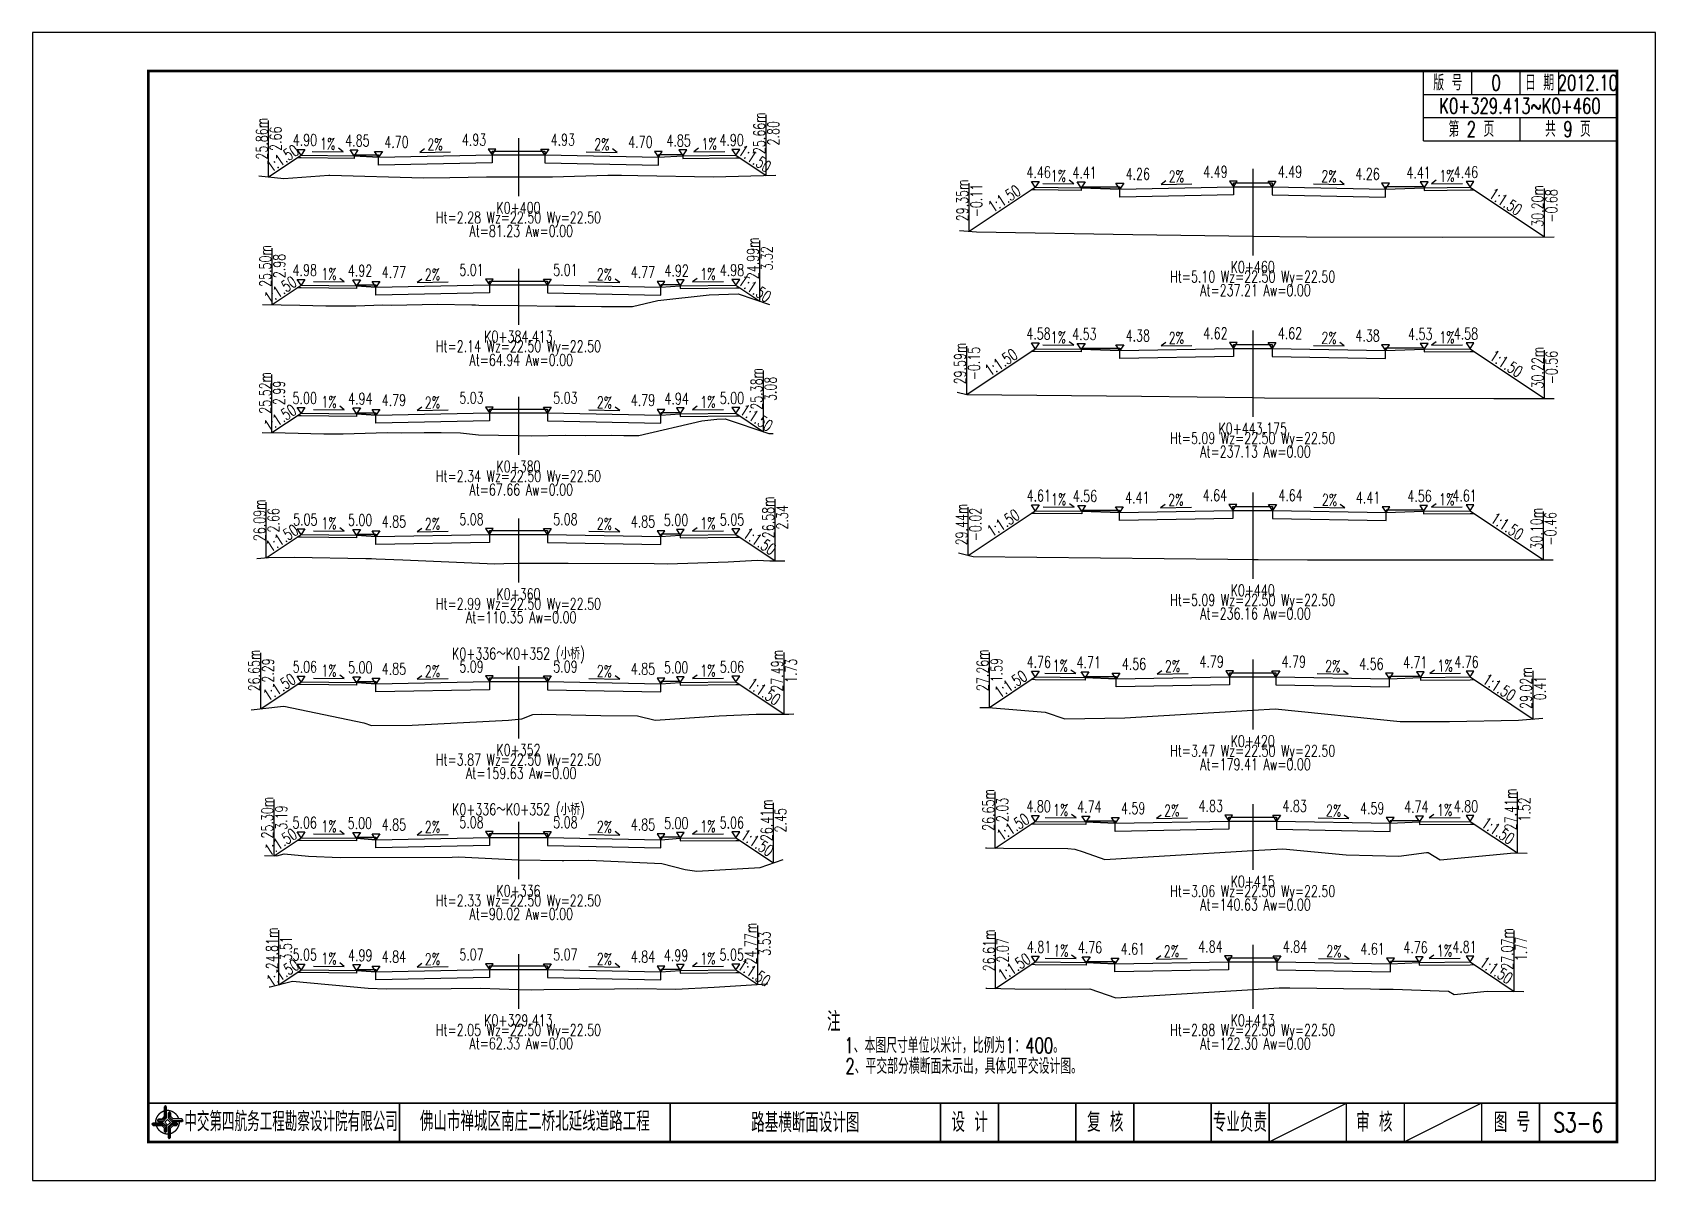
# Model space of a CAD drawing. Header units: inches. Extents: x 421 to 4881, y 2205 to 2769.
# Drawn here: x 926.1 to 1346.1, y 2205.2 to 2502.2 of the extents above; entities that cross this region are included whole.
import ezdxf
from ezdxf.enums import TextEntityAlignment as Align

# ---------------------------------------------------------------- set-up
doc = ezdxf.new("R2010")
doc.units = ezdxf.units.IN
for name, color, linetype in [('dmx', 2, 'Continuous'), ('fengd', 3, 'Continuous'), ('lc', 3, 'Continuous'), ('shuju', 3, 'Continuous'), ('sjx', 1, 'Continuous'), ('zhix', 4, 'ByLayer'), ('右标高', 3, 'Continuous'), ('右标高1', 3, 'Continuous'), ('图框', 7, 'Continuous'), ('左标高', 3, 'Continuous'), ('左标高1', 3, 'Continuous'), ('附加板块标注A', 3, 'Continuous')]:
    doc.layers.add(name, color=color, linetype=linetype)
doc.styles.get("Standard").update_dxf_attribs({"font": 'simplex1.shx', "width": 0.7, "bigfont": 'hztxt.shx'})

# ---------------------------------------------------------------- blocks, each defined once
blk = doc.blocks.new('tb')
at = {"lineweight": -3}
h = blk.add_hatch(color=256, dxfattribs=at)
h.paths.add_polyline_path([(-1.23, -0.13), (-3.78, -0.14), (-4.14, -0.41), (-1.4, -0.44), (-0.56, -1.24), (-0.54, -2.62), (-0.27, -2.2), (-0.26, -1.06)])
h.paths.add_polyline_path([(0.13, -1.08), (0.14, -3.86), (0.41, -4.26), (0.44, -1.24), (1.25, -0.43), (2.66, -0.43), (2.26, -0.16), (1.07, -0.15)])
h.paths.add_polyline_path([(1.08, 0.3), (3.62, 0.3), (4.02, 0.56), (1.25, 0.57), (0.43, 1.39), (0.43, 2.8), (0.16, 2.41), (0.15, 1.24)])
h.paths.add_polyline_path([(-0.28, 1.21), (-0.28, 3.99), (-0.56, 4.39), (-0.57, 1.41), (-1.38, 0.6), (-2.74, 0.56), (-2.33, 0.3), (-1.2, 0.29)])
for p, q in [((-0.56, 4.39), (-0.57, 1.41)), ((-1.38, 0.6), (-2.74, 0.56)), ((-0.57, 1.41), (-1.38, 0.6)), ((0.43, 2.8), (0.43, 1.39)), ((0.43, 1.39), (1.25, 0.57)), ((1.25, 0.57), (4.02, 0.56)), ((-4.14, -0.41), (-1.4, -0.44)), ((-1.4, -0.44), (-0.56, -1.24)), ((-0.56, -1.24), (-0.54, -2.62)), ((0.41, -4.26), (0.44, -1.24)), ((0.44, -1.24), (1.25, -0.43)), ((1.25, -0.43), (2.66, -0.43))]:
    blk.add_line(p, q, dxfattribs=at)
at = {"lineweight": -3, "flags": 128}
for points in [[(-0.9, 3.99), (-0.9, 1.58), (-1.53, 0.91), (-2.34, 0.91), (-2.74, 0.56), (-2.33, 0.3), (-1.2, 0.29), (-0.28, 1.21), (-0.28, 3.99), (-0.56, 4.39)], [(-0.04, 0.77), (0.68, 0.04), (-0.04, -0.69), (-0.77, 0.05)], [(3.62, 0.92), (1.43, 0.92), (0.77, 1.54), (0.77, 2.38), (0.43, 2.8), (0.16, 2.41), (0.15, 1.24), (1.08, 0.3), (3.62, 0.3), (4.02, 0.56)], [(-3.73, -0.76), (-1.54, -0.76), (-0.89, -1.39), (-0.89, -2.21), (-0.54, -2.62), (-0.27, -2.2), (-0.26, -1.06), (-1.23, -0.13), (-3.78, -0.14), (-4.14, -0.41)], [(0.75, -3.85), (0.75, -1.43), (1.4, -0.78), (2.26, -0.78), (2.66, -0.43), (2.26, -0.16), (1.07, -0.15), (0.13, -1.08), (0.14, -3.86), (0.41, -4.26)]]:
    blk.add_lwpolyline(points, close=True, dxfattribs=at)
at = {"lineweight": -3, "const_width": 0.35, "flags": 128}
for points in [[(-0.9, 3.02, 0.324167), (-3.16, -0.14)], [(2.88, 0.92, 0.324403), (-0.24, 3.15)], [(0.75, -2.86, 0.325418), (3.02, 0.26)], [(-2.98, -0.76, 0.322976), (0.14, -2.98)]]:
    blk.add_lwpolyline(points, format="xyb", dxfattribs=at)
blk = doc.blocks.new('123')
blk.add_lwpolyline([(162.39, 2636.47), (162.39, 2933.47), (-257.61, 2933.47), (-257.61, 2636.47)], close=True)

msp = doc.modelspace()

# ---------------------------------------------------------------- linework, layer by layer
at = {"layer": 'dmx'}
for points in [[(984.69, 2465.06), (991.12, 2464.42), (1002.76, 2465.2), (1003.03, 2465.2), (1027.26, 2464.58), (1034.12, 2464.65), (1043.6, 2464.79), (1051.85, 2464.79), (1051.85, 2464.79), (1060.66, 2464.8), (1074.94, 2465.22), (1076.45, 2465.28), (1078.55, 2465.23), (1082.7, 2465.18), (1102.35, 2464.78), (1118.49, 2465.23)], [(1165.97, 2450.91), (1170.36, 2450.55), (1210.82, 2449.87), (1241.85, 2449.47), (1241.85, 2449.47), (1255.77, 2449.3), (1291.01, 2449.16), (1319.85, 2449.3)], [(985.59, 2431.81), (995.3, 2431.62), (1002.01, 2431.43), (1009.8, 2431.45), (1016.78, 2431.66), (1018.96, 2431.62), (1030.88, 2431.84), (1039.83, 2431.73), (1040.76, 2431.73), (1041.63, 2431.62), (1051.85, 2431.48), (1051.85, 2431.48), (1061.43, 2431.35), (1063.65, 2431.38), (1064.95, 2431.35), (1066.53, 2431.38), (1073.32, 2431.29), (1081.39, 2431.25), (1087.95, 2432.78), (1101.2, 2434.26), (1108.67, 2434.51), (1116.82, 2431.78)], [(1165.37, 2409.14), (1167.92, 2408.51), (1213.1, 2408.05), (1241.85, 2407.7), (1241.85, 2407.7), (1244.92, 2407.67), (1304.22, 2407.47), (1319.89, 2407.47)], [(985.55, 2398.68), (991.52, 2398.56), (1001.48, 2398.28), (1006.53, 2398.29), (1017.9, 2398.64), (1021.5, 2398.57), (1027.47, 2398.69), (1031.88, 2398.63), (1036.83, 2398.61), (1041.55, 2398.03), (1051.85, 2397.87), (1051.85, 2397.87), (1055.17, 2397.82), (1064.04, 2397.97), (1069.31, 2397.85), (1075.86, 2397.95), (1079.14, 2397.9), (1082.99, 2397.88), (1099.28, 2401.67), (1103.21, 2402.12), (1105.37, 2402.19), (1116.62, 2398.42), (1117.79, 2398.39)], [(984.11, 2366.04), (987.16, 2366.31), (993.8, 2366.39), (1012.32, 2366.07), (1013.85, 2366.06), (1015.02, 2365.99), (1021.93, 2365.69), (1045.71, 2364.7), (1048.1, 2364.79), (1051.85, 2364.84), (1051.85, 2364.84), (1054.38, 2364.87), (1060.39, 2364.88), (1064.69, 2364.89), (1086.98, 2364.78), (1090.39, 2364.73), (1106.11, 2365.23), (1113.59, 2365.61), (1116.87, 2365.46), (1120.79, 2365.46)], [(1165.75, 2367.5), (1169.54, 2366.55), (1235.44, 2365.89), (1241.85, 2365.82), (1241.85, 2365.82), (1243.24, 2365.8), (1256.07, 2365.76), (1319.6, 2365.77)], [(982.71, 2326.95), (990.29, 2327.76), (991.11, 2327.84), (1011.86, 2323.55), (1013.85, 2322.87), (1024.31, 2322.99), (1049.31, 2324.23), (1051.85, 2324.53), (1051.85, 2324.53), (1052.73, 2324.63), (1055.53, 2325.7), (1057.73, 2325.82), (1073.18, 2325.46), (1082.62, 2325.37), (1087.21, 2324.26), (1103.82, 2325.39), (1113.33, 2325.8), (1121.82, 2325.82), (1123.08, 2325.86)], [(1171.2, 2327.55), (1173.5, 2327.5), (1188.13, 2326.32), (1193.27, 2324.61), (1208.77, 2324.89), (1241.85, 2326.82), (1241.85, 2326.82), (1247.63, 2327.16), (1280.04, 2323.88), (1292.78, 2323.92), (1310.66, 2324.23), (1316.89, 2324.77)], [(986.11, 2289.24), (989.35, 2289.17), (991.21, 2289.64), (997.53, 2289.08), (1005.68, 2288.75), (1034.73, 2288.85), (1036.36, 2288.88), (1051.85, 2288.09), (1051.85, 2288.09), (1063.16, 2287.97), (1063.56, 2287.98), (1070.1, 2288.05), (1088.96, 2287.21), (1095.03, 2285.64), (1098.02, 2285.17), (1114.37, 2286.12), (1120.36, 2288.21)], [(1172.72, 2291.24), (1172.97, 2291.21), (1177.36, 2291.1), (1193.99, 2291.02), (1195.79, 2290.88), (1198, 2290.17), (1203.6, 2288.22), (1219, 2289.13), (1241.85, 2290.52), (1241.85, 2290.52), (1249.63, 2290.99), (1266.03, 2289.37), (1279.64, 2289.09), (1286.83, 2290), (1287.29, 2289.98), (1290.39, 2288.14), (1309.49, 2289.89), (1312.87, 2289.88)], [(987.33, 2255.26), (987.59, 2255.25), (993.34, 2256.71), (1012.97, 2254.96), (1017.69, 2254.77), (1034.46, 2254.83), (1042.07, 2254.94), (1051.85, 2254.61), (1051.85, 2254.61), (1055.1, 2254.5), (1058.43, 2254.56), (1076.67, 2254.76), (1082.62, 2254.84), (1092.59, 2254.68), (1102.47, 2255.2), (1116.27, 2256.04)], [(1172.83, 2254.93), (1173.05, 2254.9), (1180.28, 2254.72), (1193.45, 2254.66), (1199.74, 2254.77), (1206.45, 2252.46), (1241.85, 2254.58), (1241.85, 2254.58), (1248.72, 2254.99), (1250.43, 2254.99), (1251.46, 2254.97), (1272.31, 2254.71), (1274.68, 2254.66), (1278.17, 2254.65), (1292.55, 2254.13), (1293.97, 2253.29), (1302.56, 2254.1), (1312.01, 2254.08)]]:
    msp.add_lwpolyline(points, dxfattribs=at)
at = {"layer": 'fengd'}
for points in [[(1009.31, 2470.28), (1009.31, 2470.53), (1015.64, 2470.53), (1015.64, 2469.9)], [(1045.01, 2470.49), (1045.01, 2471.49), (1051.85, 2471.49), (1051.85, 2471.49), (1058.68, 2471.49), (1058.68, 2470.49)], [(1094.39, 2470.28), (1094.39, 2470.53), (1088.06, 2470.53), (1088.06, 2469.9)], [(1197.47, 2462), (1197.47, 2462.25), (1207.47, 2462.25), (1207.47, 2461.63)], [(1236.85, 2462.22), (1236.85, 2463.22), (1241.85, 2463.22), (1241.85, 2463.22), (1246.85, 2463.22), (1246.85, 2462.22)], [(1286.22, 2462), (1286.22, 2462.25), (1276.22, 2462.25), (1276.22, 2461.63)], [(1009.97, 2436.62), (1009.97, 2436.87), (1014.97, 2436.87), (1014.97, 2436.25)], [(1044.35, 2436.83), (1044.35, 2437.83), (1051.85, 2437.83), (1051.85, 2437.83), (1059.35, 2437.83), (1059.35, 2436.83)], [(1093.72, 2436.62), (1093.72, 2436.87), (1088.72, 2436.87), (1088.72, 2436.25)], [(1197.47, 2420.22), (1197.47, 2420.47), (1207.47, 2420.47), (1207.47, 2419.84)], [(1236.85, 2420.43), (1236.85, 2421.43), (1241.85, 2421.43), (1241.85, 2421.43), (1246.85, 2421.43), (1246.85, 2420.43)], [(1286.22, 2420.22), (1286.22, 2420.47), (1276.22, 2420.47), (1276.22, 2419.84)], [(1009.97, 2403.52), (1009.97, 2403.77), (1014.97, 2403.77), (1014.97, 2403.14)], [(1044.35, 2403.73), (1044.35, 2404.73), (1051.85, 2404.73), (1051.85, 2404.73), (1059.35, 2404.73), (1059.35, 2403.73)], [(1093.72, 2403.52), (1093.72, 2403.77), (1088.72, 2403.77), (1088.72, 2403.14)], [(1197.61, 2378.32), (1197.61, 2378.57), (1207.34, 2378.57), (1207.34, 2377.94)], [(1236.71, 2378.53), (1236.71, 2379.53), (1241.85, 2379.53), (1241.85, 2379.53), (1246.98, 2379.53), (1246.98, 2378.53)], [(1286.09, 2378.32), (1286.09, 2378.57), (1276.36, 2378.57), (1276.36, 2377.94)], [(1044.35, 2372.32), (1044.35, 2373.32), (1051.85, 2373.32), (1051.85, 2373.32), (1059.35, 2373.32), (1059.35, 2372.32)], [(1009.97, 2372.11), (1009.97, 2372.36), (1014.97, 2372.36), (1014.97, 2371.73)], [(1093.72, 2372.11), (1093.72, 2372.36), (1088.72, 2372.36), (1088.72, 2371.73)], [(1044.35, 2334.21), (1044.35, 2335.21), (1051.85, 2335.21), (1051.85, 2335.21), (1059.35, 2335.21), (1059.35, 2334.21)], [(1198.46, 2335.29), (1198.46, 2335.54), (1206.49, 2335.54), (1206.49, 2334.91)], [(1235.86, 2335.5), (1235.86, 2336.5), (1241.85, 2336.5), (1241.85, 2336.5), (1247.83, 2336.5), (1247.83, 2335.5)], [(1285.24, 2335.29), (1285.24, 2335.54), (1277.21, 2335.54), (1277.21, 2334.91)], [(1009.97, 2333.99), (1009.97, 2334.24), (1014.97, 2334.24), (1014.97, 2333.62)], [(1093.72, 2333.99), (1093.72, 2334.24), (1088.72, 2334.24), (1088.72, 2333.62)], [(1198.67, 2297.94), (1198.67, 2298.19), (1206.27, 2298.19), (1206.27, 2297.57)], [(1235.65, 2298.16), (1235.65, 2299.16), (1241.85, 2299.16), (1241.85, 2299.16), (1248.05, 2299.16), (1248.05, 2298.16)], [(1285.02, 2297.94), (1285.02, 2298.19), (1277.42, 2298.19), (1277.42, 2297.57)], [(1009.97, 2293.7), (1009.97, 2293.95), (1014.97, 2293.95), (1014.97, 2293.33)], [(1044.35, 2293.92), (1044.35, 2294.92), (1051.85, 2294.92), (1051.85, 2294.92), (1059.35, 2294.92), (1059.35, 2293.92)], [(1093.72, 2293.7), (1093.72, 2293.95), (1088.72, 2293.95), (1088.72, 2293.33)], [(1009.97, 2259.52), (1009.97, 2259.77), (1014.97, 2259.77), (1014.97, 2259.15)], [(1044.35, 2259.73), (1044.35, 2260.73), (1051.85, 2260.73), (1051.85, 2260.73), (1059.35, 2260.73), (1059.35, 2259.73)], [(1093.72, 2259.52), (1093.72, 2259.77), (1088.72, 2259.77), (1088.72, 2259.15)], [(1198.76, 2261.56), (1198.76, 2261.81), (1206.19, 2261.81), (1206.19, 2261.19)], [(1235.56, 2261.77), (1235.56, 2262.77), (1241.85, 2262.77), (1241.85, 2262.77), (1248.13, 2262.77), (1248.13, 2261.77)], [(1284.94, 2261.56), (1284.94, 2261.81), (1277.51, 2261.81), (1277.51, 2261.19)]]:
    msp.add_lwpolyline(points, dxfattribs=at)
at = {"layer": 'lc'}
for points in [[(1045.01, 2470.49), (1045.01, 2468.42), (1015.64, 2467.83), (1015.64, 2469.9), (1009.31, 2470.28), (1009.31, 2469.58), (995.6, 2469.72), (994.56, 2469.73)], [(1058.68, 2470.49), (1058.68, 2468.42), (1088.06, 2467.83), (1088.06, 2469.9), (1094.39, 2470.28), (1094.39, 2469.58), (1108.1, 2469.72), (1109.13, 2469.73)], [(1236.85, 2462.22), (1236.85, 2460.14), (1207.47, 2459.55), (1207.47, 2461.63), (1197.47, 2462), (1197.47, 2461.3), (1185.6, 2461.42), (1184.56, 2461.43)], [(1246.85, 2462.22), (1246.85, 2460.14), (1276.22, 2459.55), (1276.22, 2461.63), (1286.22, 2462), (1286.22, 2461.3), (1298.1, 2461.42), (1299.13, 2461.43)], [(1044.35, 2436.83), (1044.35, 2434.76), (1014.97, 2434.17), (1014.97, 2436.25), (1009.97, 2436.62), (1009.97, 2435.92), (995.6, 2436.07), (994.56, 2436.08)], [(1059.35, 2436.83), (1059.35, 2434.76), (1088.72, 2434.17), (1088.72, 2436.25), (1093.72, 2436.62), (1093.72, 2435.92), (1108.1, 2436.07), (1109.13, 2436.08)], [(1236.85, 2420.43), (1236.85, 2418.35), (1207.47, 2417.77), (1207.47, 2419.84), (1197.47, 2420.22), (1197.47, 2419.52), (1185.6, 2419.63), (1184.56, 2419.65)], [(1246.85, 2420.43), (1246.85, 2418.35), (1276.22, 2417.77), (1276.22, 2419.84), (1286.22, 2420.22), (1286.22, 2419.52), (1298.1, 2419.63), (1299.13, 2419.65)], [(1044.35, 2403.73), (1044.35, 2401.66), (1014.97, 2401.07), (1014.97, 2403.14), (1009.97, 2403.52), (1009.97, 2402.82), (995.6, 2402.96), (994.56, 2402.97)], [(1059.35, 2403.73), (1059.35, 2401.66), (1088.72, 2401.07), (1088.72, 2403.14), (1093.72, 2403.52), (1093.72, 2402.82), (1108.1, 2402.96), (1109.13, 2402.97)], [(1236.71, 2378.53), (1236.71, 2376.46), (1207.34, 2375.87), (1207.34, 2377.94), (1197.61, 2378.32), (1197.61, 2377.62), (1185.6, 2377.74), (1184.56, 2377.75)], [(1246.98, 2378.53), (1246.98, 2376.46), (1276.36, 2375.87), (1276.36, 2377.94), (1286.09, 2378.32), (1286.09, 2377.62), (1298.1, 2377.74), (1299.13, 2377.75)], [(1044.35, 2372.32), (1044.35, 2370.25), (1014.97, 2369.66), (1014.97, 2371.73), (1009.97, 2372.11), (1009.97, 2371.41), (995.6, 2371.55), (994.56, 2371.56)], [(1059.35, 2372.32), (1059.35, 2370.25), (1088.72, 2369.66), (1088.72, 2371.73), (1093.72, 2372.11), (1093.72, 2371.41), (1108.1, 2371.55), (1109.13, 2371.56)], [(1235.86, 2335.5), (1235.86, 2333.43), (1206.49, 2332.84), (1206.49, 2334.91), (1198.46, 2335.29), (1198.46, 2334.59), (1185.6, 2334.72), (1184.56, 2334.73)], [(1247.83, 2335.5), (1247.83, 2333.43), (1277.21, 2332.84), (1277.21, 2334.91), (1285.24, 2335.29), (1285.24, 2334.59), (1298.1, 2334.72), (1299.13, 2334.73)], [(1044.35, 2334.21), (1044.35, 2332.13), (1014.97, 2331.54), (1014.97, 2333.62), (1009.97, 2333.99), (1009.97, 2333.29), (995.6, 2333.44), (994.56, 2333.45)], [(1059.35, 2334.21), (1059.35, 2332.13), (1088.72, 2331.54), (1088.72, 2333.62), (1093.72, 2333.99), (1093.72, 2333.29), (1108.1, 2333.44), (1109.13, 2333.45)], [(1235.65, 2298.16), (1235.65, 2296.08), (1206.27, 2295.49), (1206.27, 2297.57), (1198.67, 2297.94), (1198.67, 2297.24), (1185.6, 2297.37), (1184.56, 2297.38)], [(1248.05, 2298.16), (1248.05, 2296.08), (1277.42, 2295.49), (1277.42, 2297.57), (1285.02, 2297.94), (1285.02, 2297.24), (1298.1, 2297.37), (1299.13, 2297.38)], [(1044.35, 2293.92), (1044.35, 2291.84), (1014.97, 2291.25), (1014.97, 2293.33), (1009.97, 2293.7), (1009.97, 2293), (995.6, 2293.15), (994.56, 2293.16)], [(1059.35, 2293.92), (1059.35, 2291.84), (1088.72, 2291.25), (1088.72, 2293.33), (1093.72, 2293.7), (1093.72, 2293), (1108.1, 2293.15), (1109.13, 2293.16)], [(1044.35, 2259.73), (1044.35, 2257.66), (1014.97, 2257.07), (1014.97, 2259.15), (1009.97, 2259.52), (1009.97, 2258.82), (995.6, 2258.97), (994.56, 2258.98)], [(1059.35, 2259.73), (1059.35, 2257.66), (1088.72, 2257.07), (1088.72, 2259.15), (1093.72, 2259.52), (1093.72, 2258.82), (1108.1, 2258.97), (1109.13, 2258.98)], [(1235.56, 2261.77), (1235.56, 2259.7), (1206.19, 2259.11), (1206.19, 2261.19), (1198.76, 2261.56), (1198.76, 2260.86), (1185.6, 2260.99), (1184.56, 2261)], [(1248.13, 2261.77), (1248.13, 2259.7), (1277.51, 2259.11), (1277.51, 2261.19), (1284.94, 2261.56), (1284.94, 2260.86), (1298.1, 2260.99), (1299.13, 2261)]]:
    msp.add_lwpolyline(points, dxfattribs=at)
at = {"layer": 'shuju'}
for p, q in [((987.19, 2464.81), (987.19, 2479.35)), ((1115.99, 2465.16), (1115.99, 2480.86)), ((1168.47, 2450.71), (1168.47, 2463.21)), ((1317.35, 2449.29), (1317.35, 2461.79)), ((988.09, 2431.76), (988.09, 2446.35)), ((1114.32, 2432.62), (1114.32, 2448.37)), ((1167.87, 2408.52), (1167.87, 2421.02)), ((1317.39, 2407.47), (1317.39, 2419.97)), ((988.05, 2398.63), (988.05, 2413.71)), ((1115.29, 2398.87), (1115.29, 2414.69)), ((986.61, 2366.26), (986.61, 2380.66)), ((1118.29, 2365.46), (1118.29, 2381.38)), ((1168.25, 2366.87), (1168.25, 2379.37)), ((1317.1, 2365.77), (1317.1, 2378.27)), ((985.21, 2327.21), (985.21, 2341.68)), ((1120.58, 2325.82), (1120.58, 2341.74)), ((1173.7, 2327.49), (1173.7, 2341.75)), ((1314.39, 2324.55), (1314.39, 2337.05)), ((988.61, 2289.19), (988.61, 2303.73)), ((1117.86, 2287.34), (1117.86, 2302.83)), ((1175.22, 2291.15), (1175.22, 2305.69)), ((1310.37, 2289.89), (1310.37, 2305.73)), ((989.83, 2255.82), (989.83, 2269.93)), ((1113.77, 2255.88), (1113.77, 2271.09)), ((1175.33, 2254.85), (1175.33, 2269.37)), ((1309.51, 2254.08), (1309.51, 2269.83))]:
    msp.add_line(p, q, dxfattribs=at)
for points in [[(998.46, 2471.39), (1006.46, 2471.31), (1005.26, 2472.2)], [(1027.5, 2472.02), (1026.3, 2471.12), (1034.3, 2471.28)], [(1069.39, 2471.28), (1077.39, 2471.12), (1076.2, 2472.02)], [(1098.44, 2472.2), (1097.23, 2471.31), (1105.23, 2471.39)], [(1187.55, 2463.1), (1195.54, 2463.02), (1194.34, 2463.92)], [(1219.34, 2463.75), (1218.14, 2462.84), (1226.14, 2463)], [(1257.56, 2463), (1265.55, 2462.84), (1264.36, 2463.75)], [(1289.35, 2463.92), (1288.15, 2463.02), (1296.15, 2463.1)], [(998.8, 2437.73), (1006.79, 2437.65), (1005.59, 2438.55)], [(1026.84, 2438.37), (1025.64, 2437.46), (1033.64, 2437.62)], [(1070.06, 2437.62), (1078.05, 2437.46), (1076.86, 2438.37)], [(1098.1, 2438.55), (1096.9, 2437.65), (1104.9, 2437.73)], [(1187.55, 2421.32), (1195.54, 2421.24), (1194.34, 2422.13)], [(1219.34, 2421.96), (1218.14, 2421.05), (1226.14, 2421.21)], [(1257.56, 2421.21), (1265.55, 2421.05), (1264.36, 2421.96)], [(1289.35, 2422.13), (1288.15, 2421.24), (1296.15, 2421.32)], [(998.8, 2404.63), (1006.79, 2404.55), (1005.59, 2405.44)], [(1026.84, 2405.26), (1025.64, 2404.36), (1033.64, 2404.52)], [(1070.06, 2404.52), (1078.05, 2404.36), (1076.86, 2405.26)], [(1098.1, 2405.44), (1096.9, 2404.55), (1104.9, 2404.63)], [(1187.61, 2379.42), (1195.61, 2379.34), (1194.41, 2380.23)], [(1219.2, 2380.06), (1218.01, 2379.16), (1226, 2379.32)], [(1257.69, 2379.32), (1265.69, 2379.16), (1264.49, 2380.06)], [(1289.29, 2380.23), (1288.08, 2379.34), (1296.08, 2379.42)], [(998.8, 2373.22), (1006.79, 2373.14), (1005.59, 2374.03)], [(1026.84, 2373.85), (1025.64, 2372.95), (1033.64, 2373.11)], [(1070.06, 2373.11), (1078.05, 2372.95), (1076.86, 2373.85)], [(1098.1, 2374.03), (1096.9, 2373.14), (1104.9, 2373.22)], [(998.8, 2335.11), (1006.79, 2335.03), (1005.59, 2335.92)], [(1026.84, 2335.74), (1025.64, 2334.83), (1033.64, 2334.99)], [(1070.06, 2334.99), (1078.05, 2334.83), (1076.86, 2335.74)], [(1098.1, 2335.92), (1096.9, 2335.03), (1104.9, 2335.11)], [(1188.04, 2336.39), (1196.04, 2336.31), (1194.83, 2337.21)], [(1218.35, 2337.03), (1217.15, 2336.13), (1225.15, 2336.29)], [(1258.54, 2336.29), (1266.54, 2336.13), (1265.34, 2337.03)], [(1288.86, 2337.21), (1287.66, 2336.31), (1295.66, 2336.39)], [(1188.14, 2299.05), (1196.14, 2298.97), (1194.94, 2299.86)], [(1218.14, 2299.69), (1216.94, 2298.78), (1224.94, 2298.94)], [(1258.75, 2298.94), (1266.75, 2298.78), (1265.56, 2299.69)], [(1288.76, 2299.86), (1287.55, 2298.97), (1295.55, 2299.05)], [(998.8, 2294.82), (1006.79, 2294.74), (1005.59, 2295.63)], [(1026.84, 2295.45), (1025.64, 2294.54), (1033.64, 2294.7)], [(1070.06, 2294.7), (1078.05, 2294.54), (1076.86, 2295.45)], [(1098.1, 2295.63), (1096.9, 2294.74), (1104.9, 2294.82)], [(998.8, 2260.63), (1006.79, 2260.55), (1005.59, 2261.45)], [(1026.84, 2261.27), (1025.64, 2260.36), (1033.64, 2260.52)], [(1070.06, 2260.52), (1078.05, 2260.36), (1076.86, 2261.27)], [(1098.1, 2261.45), (1096.9, 2260.55), (1104.9, 2260.63)], [(1188.19, 2262.67), (1196.19, 2262.59), (1194.98, 2263.48)], [(1218.05, 2263.31), (1216.86, 2262.4), (1224.86, 2262.56)], [(1258.84, 2262.56), (1266.84, 2262.4), (1265.64, 2263.31)], [(1288.71, 2263.48), (1287.51, 2262.59), (1295.51, 2262.67)]]:
    msp.add_lwpolyline(points, dxfattribs=at)
at = {"layer": 'sjx'}
for points in [[(987.19, 2464.81), (995.6, 2470.42), (995.6, 2470.42), (1009.31, 2470.28), (1015.64, 2469.9), (1015.64, 2469.9), (1015.64, 2469.9), (1045.01, 2470.49), (1051.85, 2470.49), (1058.68, 2470.49), (1088.06, 2469.9), (1088.06, 2469.9), (1088.06, 2469.9), (1094.39, 2470.28), (1108.1, 2470.42), (1108.1, 2470.42), (1115.99, 2465.16)], [(1168.47, 2450.71), (1185.6, 2462.12), (1185.6, 2462.12), (1197.47, 2462), (1207.47, 2461.63), (1207.47, 2461.63), (1207.47, 2461.63), (1236.85, 2462.22), (1241.85, 2462.22), (1246.85, 2462.22), (1276.22, 2461.63), (1276.22, 2461.63), (1276.22, 2461.63), (1286.22, 2462), (1298.1, 2462.12), (1298.1, 2462.12), (1317.35, 2449.29)], [(988.09, 2431.76), (995.6, 2436.77), (995.6, 2436.77), (1009.97, 2436.62), (1014.97, 2436.25), (1014.97, 2436.25), (1014.97, 2436.25), (1044.35, 2436.83), (1051.85, 2436.83), (1059.35, 2436.83), (1088.72, 2436.25), (1088.72, 2436.25), (1088.72, 2436.25), (1093.72, 2436.62), (1108.1, 2436.77), (1108.1, 2436.77), (1114.32, 2432.62)], [(1167.87, 2408.52), (1185.6, 2420.33), (1185.6, 2420.33), (1197.47, 2420.22), (1207.47, 2419.84), (1207.47, 2419.84), (1207.47, 2419.84), (1236.85, 2420.43), (1241.85, 2420.43), (1246.85, 2420.43), (1276.22, 2419.84), (1276.22, 2419.84), (1276.22, 2419.84), (1286.22, 2420.22), (1298.1, 2420.33), (1298.1, 2420.33), (1317.39, 2407.47)], [(988.05, 2398.63), (995.6, 2403.66), (995.6, 2403.66), (1009.97, 2403.52), (1014.97, 2403.14), (1014.97, 2403.14), (1014.97, 2403.14), (1044.35, 2403.73), (1051.85, 2403.73), (1059.35, 2403.73), (1088.72, 2403.14), (1088.72, 2403.14), (1088.72, 2403.14), (1093.72, 2403.52), (1108.1, 2403.66), (1108.1, 2403.66), (1115.29, 2398.87)], [(1168.25, 2366.87), (1185.6, 2378.44), (1185.6, 2378.44), (1197.61, 2378.32), (1207.34, 2377.94), (1207.34, 2377.94), (1207.34, 2377.94), (1236.71, 2378.53), (1241.85, 2378.53), (1246.98, 2378.53), (1276.36, 2377.94), (1276.36, 2377.94), (1276.36, 2377.94), (1286.09, 2378.32), (1298.1, 2378.44), (1298.1, 2378.44), (1317.1, 2365.77)], [(986.61, 2366.26), (995.6, 2372.25), (995.6, 2372.25), (1009.97, 2372.11), (1014.97, 2371.73), (1014.97, 2371.73), (1014.97, 2371.73), (1044.35, 2372.32), (1051.85, 2372.32), (1059.35, 2372.32), (1088.72, 2371.73), (1088.72, 2371.73), (1088.72, 2371.73), (1093.72, 2372.11), (1108.1, 2372.25), (1108.1, 2372.25), (1118.29, 2365.46)], [(1173.7, 2327.49), (1185.6, 2335.42), (1185.6, 2335.42), (1198.46, 2335.29), (1206.49, 2334.91), (1206.49, 2334.91), (1206.49, 2334.91), (1235.86, 2335.5), (1241.85, 2335.5), (1247.83, 2335.5), (1277.21, 2334.91), (1277.21, 2334.91), (1277.21, 2334.91), (1285.24, 2335.29), (1298.1, 2335.42), (1298.1, 2335.42), (1314.39, 2324.55)], [(985.21, 2327.21), (995.6, 2334.14), (995.6, 2334.14), (1009.97, 2333.99), (1014.97, 2333.62), (1014.97, 2333.62), (1014.97, 2333.62), (1044.35, 2334.21), (1051.85, 2334.21), (1059.35, 2334.21), (1088.72, 2333.62), (1088.72, 2333.62), (1088.72, 2333.62), (1093.72, 2333.99), (1108.1, 2334.14), (1108.1, 2334.14), (1120.58, 2325.82)], [(1175.22, 2291.15), (1185.6, 2298.07), (1185.6, 2298.07), (1198.67, 2297.94), (1206.27, 2297.57), (1206.27, 2297.57), (1206.27, 2297.57), (1235.65, 2298.16), (1241.85, 2298.16), (1248.05, 2298.16), (1277.42, 2297.57), (1277.42, 2297.57), (1277.42, 2297.57), (1285.02, 2297.94), (1298.1, 2298.07), (1298.1, 2298.07), (1310.37, 2289.89)], [(988.61, 2289.19), (995.6, 2293.85), (995.6, 2293.85), (1009.97, 2293.7), (1014.97, 2293.33), (1014.97, 2293.33), (1014.97, 2293.33), (1044.35, 2293.92), (1051.85, 2293.92), (1059.35, 2293.92), (1088.72, 2293.33), (1088.72, 2293.33), (1088.72, 2293.33), (1093.72, 2293.7), (1108.1, 2293.85), (1108.1, 2293.85), (1117.86, 2287.34)], [(989.83, 2255.82), (995.6, 2259.67), (995.6, 2259.67), (1009.97, 2259.52), (1014.97, 2259.15), (1014.97, 2259.15), (1014.97, 2259.15), (1044.35, 2259.73), (1051.85, 2259.73), (1059.35, 2259.73), (1088.72, 2259.15), (1088.72, 2259.15), (1088.72, 2259.15), (1093.72, 2259.52), (1108.1, 2259.67), (1108.1, 2259.67), (1113.77, 2255.88)], [(1175.33, 2254.85), (1185.6, 2261.69), (1185.6, 2261.69), (1198.76, 2261.56), (1206.19, 2261.19), (1206.19, 2261.19), (1206.19, 2261.19), (1235.56, 2261.77), (1241.85, 2261.77), (1248.13, 2261.77), (1277.51, 2261.19), (1277.51, 2261.19), (1277.51, 2261.19), (1284.94, 2261.56), (1298.1, 2261.69), (1298.1, 2261.69), (1309.51, 2254.08)]]:
    msp.add_lwpolyline(points, dxfattribs=at)
at = {"layer": 'zhix'}
for p, q in [((1051.85, 2474.77), (1051.85, 2459.79)), ((1241.85, 2466.86), (1241.85, 2444.47)), ((1051.85, 2441.01), (1051.85, 2426.48)), ((1241.85, 2425.02), (1241.85, 2402.7)), ((1051.85, 2407.89), (1051.85, 2392.87)), ((1241.85, 2383.11), (1241.85, 2360.82)), ((1051.85, 2376.39), (1051.85, 2359.84)), ((1241.85, 2339.95), (1241.85, 2321.82)), ((1051.85, 2338.26), (1051.85, 2319.53)), ((1241.85, 2302.56), (1241.85, 2285.52)), ((1051.85, 2297.95), (1051.85, 2283.09)), ((1241.85, 2266.16), (1241.85, 2249.58)), ((1051.85, 2263.73), (1051.85, 2249.58))]:
    msp.add_line(p, q, dxfattribs=at)
at = {"layer": '右标高'}
for points in [[(1046.01, 2471.99), (1044.01, 2471.99), (1045.01, 2470.49)], [(1237.85, 2463.72), (1235.85, 2463.72), (1236.85, 2462.22)], [(1045.35, 2438.33), (1043.35, 2438.33), (1044.35, 2436.83)], [(1237.85, 2421.93), (1235.85, 2421.93), (1236.85, 2420.43)], [(1045.35, 2405.23), (1043.35, 2405.23), (1044.35, 2403.73)], [(1237.71, 2380.03), (1235.71, 2380.03), (1236.71, 2378.53)], [(1045.35, 2373.82), (1043.35, 2373.82), (1044.35, 2372.32)], [(1045.35, 2335.71), (1043.35, 2335.71), (1044.35, 2334.21)], [(1236.86, 2337), (1234.86, 2337), (1235.86, 2335.5)], [(1236.65, 2299.66), (1234.65, 2299.66), (1235.65, 2298.16)], [(1045.35, 2295.42), (1043.35, 2295.42), (1044.35, 2293.92)], [(1045.35, 2261.23), (1043.35, 2261.23), (1044.35, 2259.73)], [(1236.56, 2263.27), (1234.56, 2263.27), (1235.56, 2261.77)]]:
    msp.add_lwpolyline(points, close=True, dxfattribs=at)
at = {"layer": '右标高1'}
for points in [[(1014.64, 2471.4), (1016.64, 2471.4), (1015.64, 2469.9)], [(1206.47, 2463.13), (1208.47, 2463.13), (1207.47, 2461.63)], [(1013.97, 2437.75), (1015.97, 2437.75), (1014.97, 2436.25)], [(1206.47, 2421.34), (1208.47, 2421.34), (1207.47, 2419.84)], [(1013.97, 2404.64), (1015.97, 2404.64), (1014.97, 2403.14)], [(1206.34, 2379.44), (1208.34, 2379.44), (1207.34, 2377.94)], [(1013.97, 2373.23), (1015.97, 2373.23), (1014.97, 2371.73)], [(1205.49, 2336.41), (1207.49, 2336.41), (1206.49, 2334.91)], [(1013.97, 2335.12), (1015.97, 2335.12), (1014.97, 2333.62)], [(1205.27, 2299.07), (1207.27, 2299.07), (1206.27, 2297.57)], [(1013.97, 2294.83), (1015.97, 2294.83), (1014.97, 2293.33)], [(1013.97, 2260.65), (1015.97, 2260.65), (1014.97, 2259.15)], [(1205.19, 2262.69), (1207.19, 2262.69), (1206.19, 2261.19)]]:
    msp.add_lwpolyline(points, close=True, dxfattribs=at)
at = {"layer": '图框'}
for p, q in [((1286.09, 2474.15), (1286.09, 2492.15)), ((1298.59, 2486.15), (1298.59, 2492.15)), ((1311.09, 2486.15), (1311.09, 2492.15)), ((1321.09, 2486.15), (1321.09, 2492.15)), ((1286.09, 2486.15), (1336.09, 2486.15)), ((1286.09, 2480.15), (1336.09, 2480.15)), ((1311.09, 2474.15), (1311.09, 2480.15)), ((1286.09, 2474.15), (1336.09, 2474.15)), ((1246.09, 2215.15), (1266.09, 2225.15)), ((1301.09, 2225.15), (1281.09, 2215.15))]:
    msp.add_line(p, q, dxfattribs=at)
for points, const_width in [([(1336.09, 2492.15), (956.09, 2492.15), (956.09, 2215.15), (1336.09, 2215.15), (1336.09, 2492.15)], 0.7), ([(956.09, 2225.15), (1336.09, 2225.15)], 0.4), ([(1021.09, 2225.15), (1021.09, 2215.15)], 0.4), ([(1091.09, 2215.15), (1091.09, 2225.15)], 0.4), ([(1161.09, 2215.15), (1161.09, 2225.15)], 0.4), ([(1176.09, 2215.15), (1176.09, 2225.15)], 0.4), ([(1196.09, 2215.15), (1196.09, 2225.15)], 0.4), ([(1211.09, 2215.15), (1211.09, 2225.15)], 0.4), ([(1231.09, 2215.15), (1231.09, 2225.15)], 0.4), ([(1231.09, 2215.15), (1231.09, 2225.15)], 0.4), ([(1246.09, 2215.15), (1246.09, 2225.15)], 0.4), ([(1266.09, 2215.15), (1266.09, 2225.15)], 0.4), ([(1281.09, 2215.15), (1281.09, 2225.15)], 0.4), ([(1301.09, 2215.15), (1301.09, 2225.15)], 0.4), ([(1316.09, 2215.15), (1316.09, 2225.15)], 0.4)]:
    msp.add_lwpolyline(points, dxfattribs=dict(at, const_width=const_width))
at = {"layer": '左标高'}
for points in [[(1057.68, 2471.99), (1059.68, 2471.99), (1058.68, 2470.49)], [(1245.85, 2463.72), (1247.85, 2463.72), (1246.85, 2462.22)], [(1058.35, 2438.33), (1060.35, 2438.33), (1059.35, 2436.83)], [(1245.85, 2421.93), (1247.85, 2421.93), (1246.85, 2420.43)], [(1058.35, 2405.23), (1060.35, 2405.23), (1059.35, 2403.73)], [(1245.98, 2380.03), (1247.98, 2380.03), (1246.98, 2378.53)], [(1058.35, 2373.82), (1060.35, 2373.82), (1059.35, 2372.32)], [(1058.35, 2335.71), (1060.35, 2335.71), (1059.35, 2334.21)], [(1246.83, 2337), (1248.83, 2337), (1247.83, 2335.5)], [(1247.05, 2299.66), (1249.05, 2299.66), (1248.05, 2298.16)], [(1058.35, 2295.42), (1060.35, 2295.42), (1059.35, 2293.92)], [(1058.35, 2261.23), (1060.35, 2261.23), (1059.35, 2259.73)], [(1247.13, 2263.27), (1249.13, 2263.27), (1248.13, 2261.77)]]:
    msp.add_lwpolyline(points, close=True, dxfattribs=at)
at = {"layer": '左标高1'}
for points in [[(1089.06, 2471.4), (1087.06, 2471.4), (1088.06, 2469.9)], [(1277.22, 2463.13), (1275.22, 2463.13), (1276.22, 2461.63)], [(1089.72, 2437.75), (1087.72, 2437.75), (1088.72, 2436.25)], [(1277.22, 2421.34), (1275.22, 2421.34), (1276.22, 2419.84)], [(1089.72, 2404.64), (1087.72, 2404.64), (1088.72, 2403.14)], [(1277.36, 2379.44), (1275.36, 2379.44), (1276.36, 2377.94)], [(1089.72, 2373.23), (1087.72, 2373.23), (1088.72, 2371.73)], [(1278.21, 2336.41), (1276.21, 2336.41), (1277.21, 2334.91)], [(1089.72, 2335.12), (1087.72, 2335.12), (1088.72, 2333.62)], [(1278.42, 2299.07), (1276.42, 2299.07), (1277.42, 2297.57)], [(1089.72, 2294.83), (1087.72, 2294.83), (1088.72, 2293.33)], [(1089.72, 2260.65), (1087.72, 2260.65), (1088.72, 2259.15)], [(1278.51, 2262.69), (1276.51, 2262.69), (1277.51, 2261.19)]]:
    msp.add_lwpolyline(points, close=True, dxfattribs=at)
at = {"layer": '附加板块标注A'}
for points in [[(994.6, 2471.92), (996.6, 2471.92), (995.6, 2470.42)], [(1008.31, 2471.78), (1010.31, 2471.78), (1009.31, 2470.28)], [(1095.39, 2471.78), (1093.39, 2471.78), (1094.39, 2470.28)], [(1109.1, 2471.92), (1107.1, 2471.92), (1108.1, 2470.42)], [(1184.6, 2463.62), (1186.6, 2463.62), (1185.6, 2462.12)], [(1196.47, 2463.5), (1198.47, 2463.5), (1197.47, 2462)], [(1287.22, 2463.5), (1285.22, 2463.5), (1286.22, 2462)], [(1299.1, 2463.62), (1297.1, 2463.62), (1298.1, 2462.12)], [(994.6, 2438.27), (996.6, 2438.27), (995.6, 2436.77)], [(1008.97, 2438.12), (1010.97, 2438.12), (1009.97, 2436.62)], [(1094.72, 2438.12), (1092.72, 2438.12), (1093.72, 2436.62)], [(1109.1, 2438.27), (1107.1, 2438.27), (1108.1, 2436.77)], [(1184.6, 2421.83), (1186.6, 2421.83), (1185.6, 2420.33)], [(1196.47, 2421.72), (1198.47, 2421.72), (1197.47, 2420.22)], [(1287.22, 2421.72), (1285.22, 2421.72), (1286.22, 2420.22)], [(1299.1, 2421.83), (1297.1, 2421.83), (1298.1, 2420.33)], [(994.6, 2405.16), (996.6, 2405.16), (995.6, 2403.66)], [(1008.97, 2405.02), (1010.97, 2405.02), (1009.97, 2403.52)], [(1094.72, 2405.02), (1092.72, 2405.02), (1093.72, 2403.52)], [(1109.1, 2405.16), (1107.1, 2405.16), (1108.1, 2403.66)], [(1184.6, 2379.94), (1186.6, 2379.94), (1185.6, 2378.44)], [(1196.61, 2379.82), (1198.61, 2379.82), (1197.61, 2378.32)], [(1287.09, 2379.82), (1285.09, 2379.82), (1286.09, 2378.32)], [(1299.1, 2379.94), (1297.1, 2379.94), (1298.1, 2378.44)], [(994.6, 2373.75), (996.6, 2373.75), (995.6, 2372.25)], [(1008.97, 2373.61), (1010.97, 2373.61), (1009.97, 2372.11)], [(1094.72, 2373.61), (1092.72, 2373.61), (1093.72, 2372.11)], [(1109.1, 2373.75), (1107.1, 2373.75), (1108.1, 2372.25)], [(994.6, 2335.64), (996.6, 2335.64), (995.6, 2334.14)], [(1008.97, 2335.49), (1010.97, 2335.49), (1009.97, 2333.99)], [(1094.72, 2335.49), (1092.72, 2335.49), (1093.72, 2333.99)], [(1109.1, 2335.64), (1107.1, 2335.64), (1108.1, 2334.14)], [(1184.6, 2336.92), (1186.6, 2336.92), (1185.6, 2335.42)], [(1197.46, 2336.79), (1199.46, 2336.79), (1198.46, 2335.29)], [(1286.24, 2336.79), (1284.24, 2336.79), (1285.24, 2335.29)], [(1299.1, 2336.92), (1297.1, 2336.92), (1298.1, 2335.42)], [(1184.6, 2299.57), (1186.6, 2299.57), (1185.6, 2298.07)], [(1197.67, 2299.44), (1199.67, 2299.44), (1198.67, 2297.94)], [(1286.02, 2299.44), (1284.02, 2299.44), (1285.02, 2297.94)], [(1299.1, 2299.57), (1297.1, 2299.57), (1298.1, 2298.07)], [(994.6, 2295.35), (996.6, 2295.35), (995.6, 2293.85)], [(1008.97, 2295.2), (1010.97, 2295.2), (1009.97, 2293.7)], [(1094.72, 2295.2), (1092.72, 2295.2), (1093.72, 2293.7)], [(1109.1, 2295.35), (1107.1, 2295.35), (1108.1, 2293.85)], [(994.6, 2261.17), (996.6, 2261.17), (995.6, 2259.67)], [(1008.97, 2261.02), (1010.97, 2261.02), (1009.97, 2259.52)], [(1094.72, 2261.02), (1092.72, 2261.02), (1093.72, 2259.52)], [(1109.1, 2261.17), (1107.1, 2261.17), (1108.1, 2259.67)], [(1184.6, 2263.19), (1186.6, 2263.19), (1185.6, 2261.69)], [(1197.76, 2263.06), (1199.76, 2263.06), (1198.76, 2261.56)], [(1285.94, 2263.06), (1283.94, 2263.06), (1284.94, 2261.56)], [(1299.1, 2263.19), (1297.1, 2263.19), (1298.1, 2261.69)]]:
    msp.add_lwpolyline(points, close=True, dxfattribs=at)

# ---------------------------------------------------------------- block references
msp.add_blockref('123', (1183.7, -431.32))
at = {"layer": '图框', "lineweight": -3}
msp.add_blockref('tb', (961.09, 2220.16), dxfattribs=at)

# ---------------------------------------------------------------- texts
at = {"width": 0.7}
for tag, text, p in [('路基横断面设计图', '图 纸 名 称', (1126.09, 2220.15)), ('S3-6', '1S5-13', (1326.09, 2220.15))]:
    msp.add_attdef(tag, text=text, height=5, dxfattribs=at).set_placement(p, align=Align.MIDDLE_CENTER)
at = {"layer": 'shuju', "width": 0.7}
for s, rotation, p in [('25.86m', 90, (985.44, 2474.66)), ('25.66m', 90, (1114.19, 2476.09)), ('2.80', 90, (1117.79, 2476.09)), ('2.66', 90, (989.04, 2474.66)), ('1%', 359.4271, (1002.48, 2473.35)), ('2%', 1.1458, (1030.26, 2473.2)), ('2%', 358.8542, (1073.43, 2473.2)), ('1%', 0.5729, (1101.21, 2473.35)), ('1:1.50', 33.6901, (990.77, 2469.6)), ('1:1.50', 326.3099, (1113.04, 2469.53)), ('1%', 359.4271, (1191.57, 2465.06)), ('2%', 1.1458, (1222.1, 2464.92)), ('2%', 358.8542, (1261.6, 2464.92)), ('1%', 0.5729, (1292.13, 2465.06)), ('29.35m', 90, (1166.72, 2458.71)), ('-0.11', 90, (1170.32, 2458.71)), ('1:1.50', 33.6901, (1177.58, 2459.18)), ('1:1.50', 326.3099, (1307.32, 2458.38)), ('30.20m', 90, (1315.55, 2457.29)), ('-0.68', 90, (1319.15, 2457.29)), ('24.99m', 90, (1112.52, 2443.72)), ('25.50m', 90, (986.36, 2441.74)), ('2.98', 90, (989.96, 2441.74)), ('3.32', 90, (1116.12, 2443.72)), ('1%', 359.4271, (1002.82, 2439.69)), ('2%', 1.1458, (1029.6, 2439.54)), ('2%', 358.8542, (1074.1, 2439.54)), ('1%', 0.5729, (1100.88, 2439.69)), ('1:1.50', 33.6901, (990.21, 2435.57)), ('1:1.50', 326.3099, (1113.05, 2435.87)), ('1%', 359.4271, (1191.57, 2423.28)), ('2%', 1.1458, (1222.1, 2423.13)), ('2%', 358.8542, (1261.6, 2423.13)), ('1%', 0.5729, (1292.13, 2423.28)), ('29.59m', 90, (1166.12, 2416.52)), ('-0.15', 90, (1169.72, 2416.52)), ('1:1.50', 33.6901, (1176.74, 2416.83)), ('1:1.50', 326.3099, (1307.49, 2416.48)), ('30.22m', 90, (1315.59, 2415.47)), ('-0.56', 90, (1319.19, 2415.47)), ('25.38m', 90, (1113.49, 2409.96)), ('25.52m', 90, (986.3, 2408.92)), ('2.99', 90, (989.9, 2408.92)), ('3.08', 90, (1117.09, 2409.96)), ('1%', 359.4271, (1002.82, 2406.59)), ('2%', 1.1458, (1029.6, 2406.44)), ('2%', 358.8542, (1074.1, 2406.44)), ('1%', 0.5729, (1100.88, 2406.59)), ('1:1.50', 33.6901, (990.15, 2402.44)), ('1:1.50', 326.3099, (1113.47, 2402.49)), ('26.58m', 90, (1116.49, 2376.71)), ('1%', 359.4271, (1191.63, 2381.38)), ('2%', 1.1458, (1221.96, 2381.24)), ('2%', 358.8542, (1261.73, 2381.24)), ('1%', 0.5729, (1292.06, 2381.38)), ('26.09m', 90, (984.86, 2375.95)), ('2.66', 90, (988.46, 2375.95)), ('2.34', 90, (1120.09, 2376.71)), ('29.44m', 90, (1166.5, 2374.87)), ('-0.02', 90, (1170.1, 2374.87)), ('1:1.50', 33.6901, (1177.29, 2375.31)), ('1:1.50', 326.3099, (1307.72, 2374.43)), ('30.10m', 90, (1315.3, 2373.77)), ('-0.46', 90, (1318.9, 2373.77)), ('1:1.50', 33.6901, (990.67, 2371.37)), ('1%', 359.4271, (1002.82, 2375.18)), ('2%', 1.1458, (1029.6, 2375.03)), ('2%', 358.8542, (1074.1, 2375.03)), ('1%', 0.5729, (1100.88, 2375.18)), ('1:1.50', 326.3099, (1114.3, 2370.52)), ('26.65m', 90, (983.46, 2337.1)), ('2.29', 90, (987.06, 2337.1)), ('27.49m', 90, (1118.78, 2337.02)), ('1.73', 90, (1122.38, 2337.02)), ('27.26m', 90, (1171.95, 2337.17)), ('1.59', 90, (1175.55, 2337.17)), ('1%', 359.4271, (1192.06, 2338.35)), ('2%', 1.1458, (1221.11, 2338.21)), ('2%', 358.8542, (1262.58, 2338.21)), ('1%', 0.5729, (1291.64, 2338.35)), ('1:1.50', 33.6901, (989.98, 2332.8)), ('1%', 359.4271, (1002.82, 2337.07)), ('2%', 1.1458, (1029.6, 2336.91)), ('2%', 358.8542, (1074.1, 2336.91)), ('1%', 0.5729, (1100.88, 2337.07)), ('1:1.50', 33.6901, (1179.25, 2333.59)), ('1:1.50', 326.3099, (1305.68, 2332.76)), ('29.02m', 90, (1312.59, 2332.55)), ('1:1.50', 326.3099, (1115.42, 2331.66)), ('0.41', 90, (1316.19, 2332.55)), ('26.65m', 90, (1173.47, 2301.02)), ('27.41m', 90, (1308.57, 2301.15)), ('25.30m', 90, (986.86, 2299.03)), ('3.19', 90, (990.46, 2299.03)), ('26.41m', 90, (1116.06, 2298.35)), ('2.03', 90, (1177.07, 2301.02)), ('1%', 359.4271, (1192.16, 2301.01)), ('2%', 1.1458, (1220.9, 2300.86)), ('2%', 358.8542, (1262.79, 2300.86)), ('1%', 0.5729, (1291.53, 2301.01)), ('1.52', 90, (1312.17, 2301.15)), ('1%', 359.4271, (1002.82, 2296.78)), ('2%', 1.1458, (1029.6, 2296.62)), ('2%', 358.8542, (1074.1, 2296.62)), ('1%', 0.5729, (1100.88, 2296.78)), ('2.45', 90, (1119.66, 2298.35)), ('1:1.50', 33.6901, (1179.81, 2296.62)), ('1:1.50', 326.3099, (1305.35, 2295.65)), ('1:1.50', 33.6901, (990.32, 2292.73)), ('1:1.50', 326.3099, (1113.66, 2292.54)), ('24.81m', 90, (988.08, 2265.19)), ('24.77m', 90, (1111.97, 2266.44)), ('3.53', 90, (1115.57, 2266.44)), ('26.61m', 90, (1173.58, 2264.69)), ('27.07m', 90, (1307.71, 2265.07)), ('3.51', 90, (991.68, 2265.19)), ('1%', 359.4271, (1002.82, 2262.59)), ('2%', 1.1458, (1029.6, 2262.44)), ('2%', 358.8542, (1074.1, 2262.44)), ('1%', 0.5729, (1100.88, 2262.59)), ('2.07', 90, (1177.18, 2264.69)), ('1%', 359.4271, (1192.21, 2264.63)), ('2%', 1.1458, (1220.82, 2264.48)), ('2%', 358.8542, (1262.88, 2264.48)), ('1%', 0.5729, (1291.49, 2264.63)), ('1.77', 90, (1311.31, 2265.07)), ('1:1.50', 33.6901, (990.82, 2258.88)), ('1:1.50', 326.3099, (1112.87, 2258.89)), ('1:1.50', 33.6901, (1180.13, 2260.45)), ('1:1.50', 326.3099, (1304.92, 2259.55))]:
    msp.add_text(s, height=3, rotation=rotation, dxfattribs=at).set_placement(p, align=Align.MIDDLE)
for s, p in [('K0+400', (1051.85, 2456.79)), ('Ht=2.28 Wz=22.50 Wy=22.50', (1051.85, 2453.79)), (' At=81.23 Aw=0.00', (1051.85, 2450.79)), ('Ht=5.10 Wz=22.50 Wy=22.50', (1241.85, 2438.47)), ('K0+460', (1241.85, 2441.47)), (' At=237.21 Aw=0.00', (1241.85, 2435.47)), ('K0+384.413', (1051.85, 2423.48)), ('Ht=2.14 Wz=22.50 Wy=22.50', (1051.85, 2420.48)), (' At=64.94 Aw=0.00', (1051.85, 2417.44)), ('Ht=5.09 Wz=22.50 Wy=22.50', (1241.85, 2396.7)), ('K0+443.175', (1241.85, 2399.7)), (' At=237.13 Aw=0.00', (1241.85, 2393.7)), ('K0+380', (1051.85, 2389.87)), ('Ht=2.34 Wz=22.50 Wy=22.50', (1051.85, 2386.87)), (' At=67.66 Aw=0.00', (1051.85, 2383.87)), ('K0+360', (1051.85, 2356.84)), ('Ht=5.09 Wz=22.50 Wy=22.50', (1241.85, 2354.82)), ('K0+440', (1241.85, 2357.82)), ('Ht=2.99 Wz=22.50 Wy=22.50', (1051.85, 2353.84)), (' At=110.35 Aw=0.00', (1051.85, 2350.84)), (' At=236.16 Aw=0.00', (1241.85, 2351.82)), ('K0+336～K0+352 (小桥)', (1051.85, 2341.26)), ('K0+420', (1241.85, 2318.82)), ('Ht=3.87 Wz=22.50 Wy=22.50', (1051.85, 2313.53)), ('K0+352', (1051.85, 2316.53)), ('Ht=3.47 Wz=22.50 Wy=22.50', (1241.85, 2315.82)), (' At=179.41 Aw=0.00', (1241.85, 2312.82)), (' At=159.63 Aw=0.00', (1051.85, 2310.53)), ('K0+336～K0+352 (小桥)', (1051.85, 2300.95)), ('K0+336', (1051.85, 2280.09)), ('Ht=3.06 Wz=22.50 Wy=22.50', (1241.85, 2279.52)), ('K0+415', (1241.85, 2282.52)), ('Ht=2.33 Wz=22.50 Wy=22.50', (1051.85, 2277.09)), (' At=140.63 Aw=0.00', (1241.85, 2276.52)), (' At=90.02 Aw=0.00', (1051.85, 2274.09)), ('K0+329.413', (1051.85, 2246.61)), ('K0+413', (1241.85, 2246.58)), ('Ht=2.05 Wz=22.50 Wy=22.50', (1051.85, 2243.61)), ('Ht=2.88 Wz=22.50 Wy=22.50', (1241.85, 2243.58)), (' At=62.33 Aw=0.00', (1051.85, 2240.61)), (' At=122.30 Aw=0.00', (1241.85, 2240.58))]:
    msp.add_text(s, height=3, dxfattribs=at).set_placement(p, align=Align.MIDDLE)
at = {"layer": '右标高', "width": 0.7}
for s, p in [('4.93', (1043.51, 2471.99)), ('4.49', (1235.35, 2463.72)), ('5.01', (1042.85, 2438.33)), ('4.62', (1235.35, 2421.93)), ('5.03', (1042.85, 2405.23)), ('4.64', (1235.21, 2380.03)), ('5.08', (1042.85, 2373.82)), ('5.09', (1042.85, 2335.71)), ('4.79', (1234.36, 2337)), ('4.83', (1234.15, 2299.66)), ('5.08', (1042.85, 2295.42)), ('5.07', (1042.85, 2261.23)), ('4.84', (1234.06, 2263.27))]:
    msp.add_text(s, height=3, dxfattribs=at).set_placement(p, align=Align.BOTTOM_RIGHT)
at = {"layer": '右标高1', "width": 0.7}
for s, p in [('4.70', (1017.14, 2471.4)), ('4.26', (1208.97, 2463.13)), ('4.77', (1016.47, 2437.75)), ('4.38', (1208.97, 2421.34)), ('4.79', (1016.47, 2404.64)), ('4.41', (1208.84, 2379.44)), ('4.85', (1016.47, 2373.23)), ('4.56', (1207.99, 2336.41)), ('4.85', (1016.47, 2335.12)), ('4.59', (1207.77, 2299.07)), ('4.85', (1016.47, 2294.83)), ('4.84', (1016.47, 2260.65)), ('4.61', (1207.69, 2262.69))]:
    msp.add_text(s, height=3, dxfattribs=at).set_placement(p, align=Align.BOTTOM_LEFT)
at = {"layer": '图框'}
for s, height, width, p in [('版 号', 4, 0.7, (1292.34, 2489.15)), ('0', 4, 0.7, (1304.84, 2489.15)), ('日 期', 4, 0.7, (1316.09, 2489.15)), ('2012.10', 4, 0.7, (1328.59, 2489.15)), ('K0+329.413~K0+460', 4, 0.7, (1311, 2483.15)), ('第 2 页', 4, 0.7, (1298.43, 2477.15)), ('共 9 页', 4, 0.7, (1323.43, 2477.15)), ('中交第四航务工程勘察设计院有限公司', 5, 0.65, (993.02, 2220.4)), ('佛山市禅城区南庄二桥北延线道路工程', 5, 0.7, (1056.09, 2220.47)), ('设 计', 5, 0.7, (1168.59, 2220.25)), ('复 核', 5, 0.7, (1203.69, 2220.25)), ('专业负责', 5, 0.7, (1238.54, 2220.25)), ('审 核', 5, 0.7, (1273.31, 2220.25)), ('图 号', 5, 0.7, (1308.93, 2220.25))]:
    msp.add_text(s, height=height, dxfattribs=dict(at, width=width)).set_placement(p, align=Align.MIDDLE_CENTER)
at = {"layer": '图框', "width": 0.7}
for s, height, p in [('注', 5, (1131.7, 2243.78)), ('   1、本图尺寸单位以米计，比例为1：400。', 4, (1129.95, 2238.11)), ('   2、平交部分横断面未示出，具体见平交设计图。', 4, (1130.21, 2232.75))]:
    msp.add_text(s, height=height, dxfattribs=at).set_placement(p)
at = {"layer": '左标高', "width": 0.7}
for s, p in [('4.93', (1060.18, 2471.99)), ('4.49', (1248.35, 2463.72)), ('5.01', (1060.85, 2438.33)), ('4.62', (1248.35, 2421.93)), ('5.03', (1060.85, 2405.23)), ('4.64', (1248.48, 2380.03)), ('5.08', (1060.85, 2373.82)), ('5.09', (1060.85, 2335.71)), ('4.79', (1249.33, 2337)), ('4.83', (1249.55, 2299.66)), ('5.08', (1060.85, 2295.42)), ('5.07', (1060.85, 2261.23)), ('4.84', (1249.63, 2263.27))]:
    msp.add_text(s, height=3, dxfattribs=at).set_placement(p, align=Align.BOTTOM_LEFT)
at = {"layer": '左标高1', "width": 0.7}
for s, p in [('4.70', (1086.56, 2471.4)), ('4.26', (1274.72, 2463.13)), ('4.77', (1087.22, 2437.75)), ('4.38', (1274.72, 2421.34)), ('4.79', (1087.22, 2404.64)), ('4.41', (1274.86, 2379.44)), ('4.85', (1087.22, 2373.23)), ('4.56', (1275.71, 2336.41)), ('4.85', (1087.22, 2335.12)), ('4.59', (1275.92, 2299.07)), ('4.85', (1087.22, 2294.83)), ('4.84', (1087.22, 2260.65)), ('4.61', (1276.01, 2262.69))]:
    msp.add_text(s, height=3, dxfattribs=at).set_placement(p, align=Align.BOTTOM_RIGHT)
at = {"layer": '附加板块标注A', "width": 0.7}
for s, p in [('4.90', (993.45, 2471.92)), ('4.85', (1007.02, 2471.78)), ('4.46', (1183.31, 2463.62)), ('4.41', (1195.2, 2463.5)), ('4.98', (993.41, 2438.27)), ('4.92', (1007.72, 2438.12)), ('4.58', (1183.28, 2421.83)), ('4.53', (1195.15, 2421.72)), ('5.00', (993.4, 2405.16)), ('4.94', (1007.78, 2405.02)), ('4.61', (1183.35, 2379.94)), ('4.56', (1195.3, 2379.82)), ('5.05', (993.55, 2373.75)), ('5.00', (1007.74, 2373.61)), ('5.06', (993.43, 2335.64)), ('4.76', (1183.35, 2336.92)), ('4.71', (1196.28, 2336.79)), ('5.00', (1007.77, 2335.49)), ('4.80', (1183.3, 2299.57)), ('4.74', (1196.44, 2299.44)), ('5.06', (993.39, 2295.35)), ('5.00', (1007.66, 2295.2)), ('5.05', (993.41, 2261.17)), ('4.99', (1007.76, 2261.02)), ('4.81', (1183.41, 2263.19)), ('4.76', (1196.6, 2263.06))]:
    msp.add_text(s, height=3, dxfattribs=at).set_placement(p, align=Align.BOTTOM_LEFT)
for s, p in [('4.85', (1096.44, 2471.78)), ('4.90', (1110.16, 2471.92)), ('4.41', (1287.93, 2463.5)), ('4.46', (1300.17, 2463.62)), ('4.92', (1095.93, 2438.12)), ('4.98', (1110.25, 2438.27)), ('4.53', (1288.35, 2421.72)), ('4.58', (1300.18, 2421.83)), ('4.94', (1095.93, 2405.02)), ('5.00', (1110.25, 2405.16)), ('4.56', (1288.18, 2379.82)), ('4.61', (1299.82, 2379.94)), ('5.00', (1095.79, 2373.61)), ('5.05', (1110.27, 2373.75)), ('5.06', (1110.25, 2335.64)), ('4.71', (1287.07, 2336.79)), ('4.76', (1300.33, 2336.92)), ('5.00', (1095.82, 2335.49)), ('4.74', (1287.34, 2299.44)), ('4.80', (1300.19, 2299.57)), ('5.00', (1095.85, 2295.2)), ('5.06', (1110.21, 2295.35)), ('4.99', (1095.8, 2261.02)), ('5.05', (1110.2, 2261.17)), ('4.76', (1287.14, 2263.06)), ('4.81', (1299.8, 2263.19))]:
    msp.add_text(s, height=3, dxfattribs=at).set_placement(p, align=Align.BOTTOM_RIGHT)

doc.saveas('drawing.dxf')
